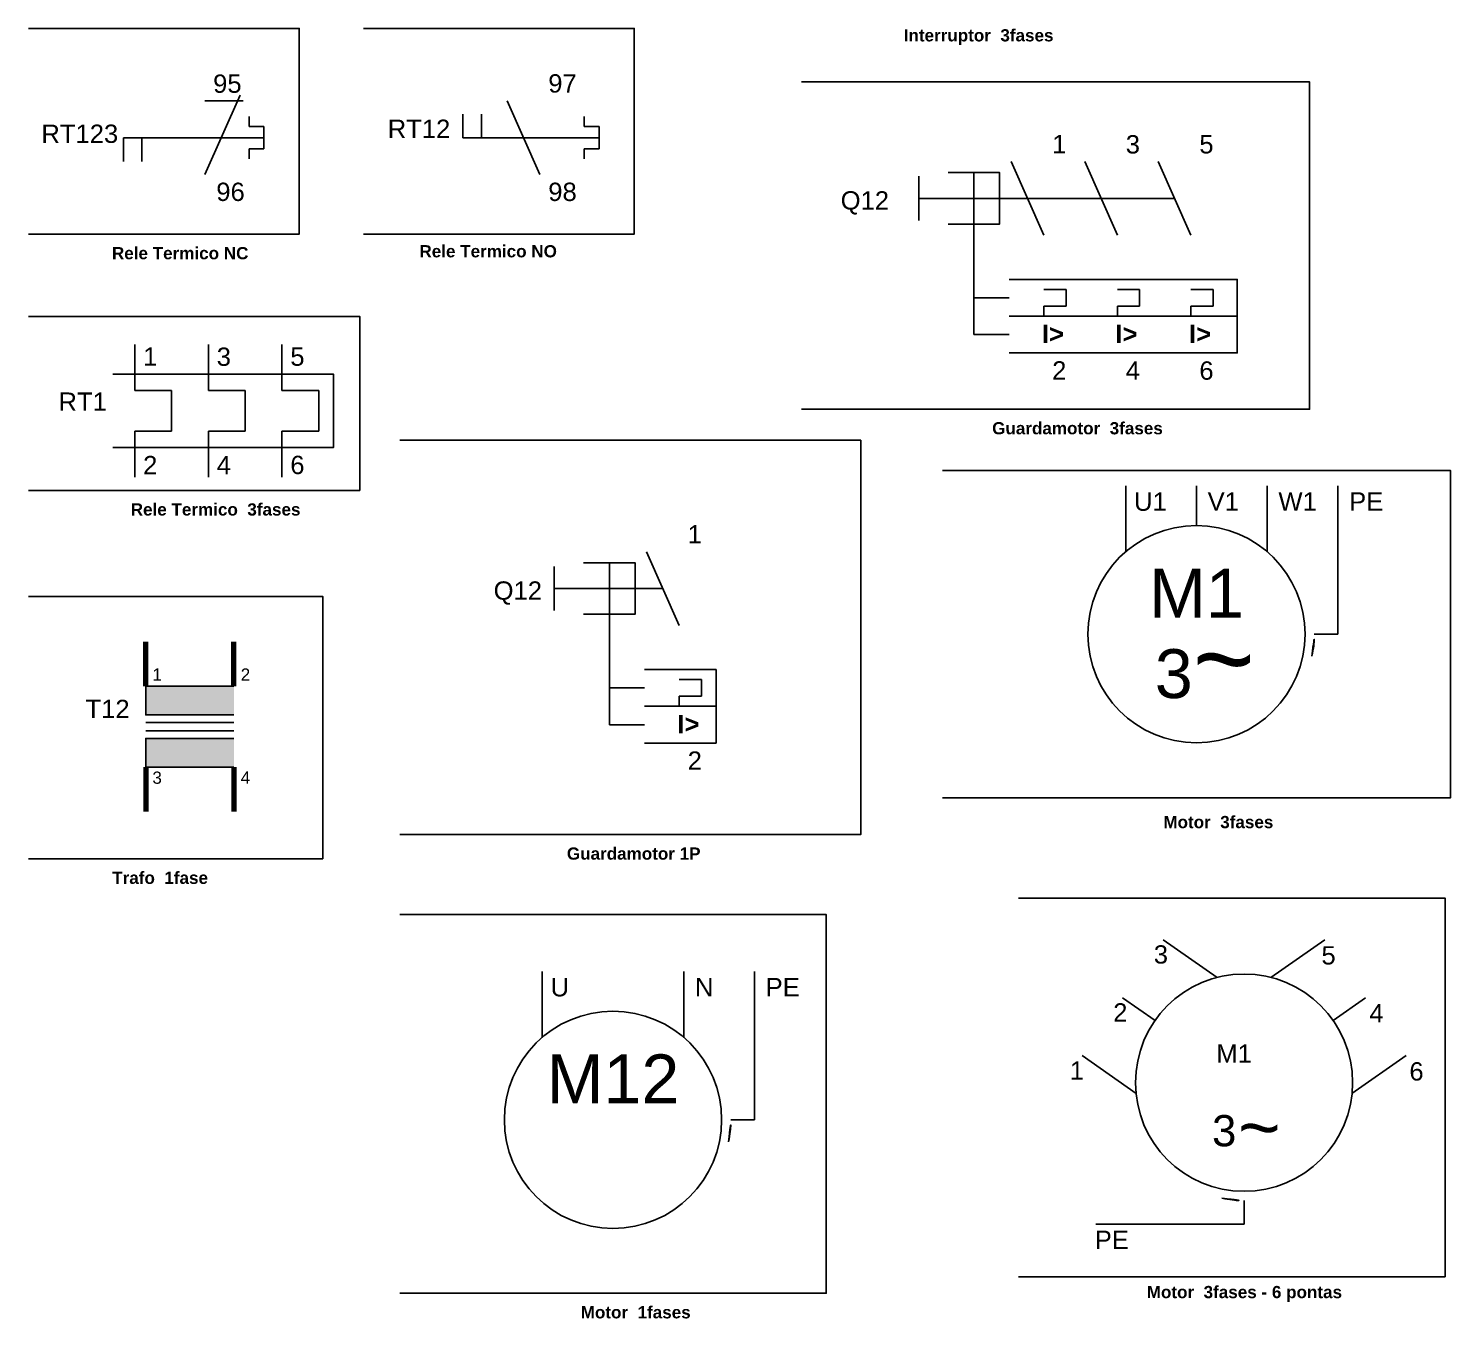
# Model space of a CAD drawing. Header units: millimetres. Extents: x 4225673219140 to 4225673219936, y 4184063498985 to 4184063499549.
# Drawn here: x 4225673219141.1 to 4225673219300.6, y 4184063499050.4 to 4184063499195 of the extents above; entities that cross this region are included whole.
import ezdxf
from ezdxf.enums import TextEntityAlignment as Align

# ---------------------------------------------------------------- set-up
doc = ezdxf.new("R2010")
doc.units = ezdxf.units.MM
doc.linetypes.add('ACAD_ISO02W100', pattern=[15, 12, -3])
for name, color, linetype in [('ARQ-FOLHA', 7, 'Continuous'), ('DISCONTINUA', 7, 'ACAD_ISO02W100'), ('PFV', 7, 'Continuous'), ('REGEN_LINE', 4, 'Continuous')]:
    doc.layers.add(name, color=color, linetype=linetype)
doc.styles.add('TRINIDAD', font='arial.ttf')

# ---------------------------------------------------------------- blocks, each defined once
blk = doc.blocks.new('D3F')
at = {"layer": 'DISCONTINUA', "linetype": 'ACAD_ISO02W100', "ltscale": 0.03}
for p, q in [((-1.928, 0.602), (0.937, 0.602)), ((-2.349, 0.181), (-2.349, -1.627)), ((-1.772, -1.024), (-2.349, -1.024)), ((-2.349, -1.627), (-1.772, -1.627))]:
    blk.add_line(p, q, dxfattribs=at)
at = {"layer": 'REGEN_LINE', "linetype": 'Continuous'}
for p, q in [((-1.74, 1.205), (-1.205, 0)), ((-0.535, 1.205), (0, 0)), ((0.669, 1.205), (1.205, 0)), ((-1.205, -0.887), (-0.841, -0.887)), ((-0.841, -0.887), (-0.841, -1.161)), ((0, -0.887), (0.364, -0.887)), ((0.364, -0.887), (0.364, -1.161)), ((1.205, -0.887), (1.569, -0.887)), ((1.569, -0.887), (1.569, -1.161)), ((-0.841, -1.161), (-1.205, -1.161)), ((-1.205, -1.161), (-1.205, -1.325)), ((0.364, -1.161), (0, -1.161)), ((0, -1.161), (0, -1.325)), ((1.569, -1.161), (1.205, -1.161)), ((1.205, -1.161), (1.205, -1.325))]:
    blk.add_line(p, q, dxfattribs=at)
at = {"layer": 'REGEN_LINE', "color": 2, "linetype": 'Continuous'}
for p, q in [((-3.253, 0.964), (-3.253, 0.241)), ((-2.349, 1.024), (-2.349, 0.181)), ((-1.928, 0.602), (-3.253, 0.602))]:
    blk.add_line(p, q, dxfattribs=at)
for points in [[(-2.771, 1.024), (-1.928, 1.024), (-1.928, 0.181), (-2.771, 0.181)], [(-1.772, -0.723), (1.963, -0.723), (1.963, -1.325), (-1.772, -1.325)], [(-1.772, -1.325), (1.963, -1.325), (1.963, -1.928), (-1.772, -1.928)]]:
    blk.add_lwpolyline(points, close=True, dxfattribs=at)
at = {"layer": 'REGEN_LINE', "linetype": 'Continuous'}
for points in [[(-1.205, 1.205, 0), (-1.205, 1.807, 0)], [(0, 1.205, 0), (0, 1.807, 0)], [(1.205, 1.205, 0), (1.205, 1.807, 0)], [(-1.205, -0.887, 0), (-1.205, 0, 0)], [(0, -0.887, 0), (0, 0, 0)], [(1.205, -0.887, 0), (1.205, 0, 0)], [(-1.205, -1.928, 0), (-1.205, -2.41, 0)], [(0, -1.928, 0), (0, -2.41, 0)], [(1.205, -1.928, 0), (1.205, -2.41, 0)]]:
    blk.add_polyline3d(points, dxfattribs=at)
at = {"layer": 'REGEN_LINE', "color": 2, "linetype": 'Continuous'}
for points in [[(-0.602, -1.928, 0), (-0.602, -0.723, 0)], [(0.602, -1.928, 0), (0.602, -0.723, 0)]]:
    blk.add_polyline3d(points, dxfattribs=at)
at = {"color": 4, "char_height": 0.3, "width": 243.39615, "attachment_point": 1, "style": 'TRINIDAD'}
for insert in [(-1.237, -1.466), (-0.032, -1.466), (1.173, -1.466)]:
    blk.add_mtext('{\\fArial|b1|i0|c0|p34;I>}', dxfattribs=dict(at, insert=insert))
blk = doc.blocks.new('DISYUNTOR_3FASES')
at = {"layer": 'PFV', "color": 0}
blk.add_polyline3d([(1.205, 1.325, 0), (1.205, 1.807, 0)], dxfattribs=at)
at = {"linetype": 'Continuous'}
blk.add_blockref('D3F', (0, 0), dxfattribs=at)
at = {"linetype": 'Continuous', "style": 'TRINIDAD'}
for tag, p in [('CONTACTO1', (-1.068, 1.491)), ('CONTACTO3', (0.137, 1.488)), ('CONTACTO5', (1.342, 1.489)), ('DISYUNTOR', (-4.531, 0.57)), ('CONTACTO2', (-1.068, -2.214)), ('CONTACTO4', (0.137, -2.216)), ('CONTACTO6', (1.342, -2.216))]:
    blk.add_attdef(tag, text='', height=0.3, dxfattribs=at).set_placement(p, align=Align.MIDDLE_LEFT)
blk = doc.blocks.new('RT3F')
at = {"layer": 'REGEN_LINE', "linetype": 'Continuous'}
for p, q in [((-1.807, 0.333), (-1.807, 1.084)), ((-0.602, 0.333), (-0.602, 1.084)), ((0.602, 0.333), (0.602, 1.084)), ((-1.205, 0.333), (-1.807, 0.333)), ((-1.205, -0.333), (-1.205, 0.333)), ((0, 0.333), (-0.602, 0.333)), ((0, -0.333), (0, 0.333)), ((1.205, 0.333), (0.602, 0.333)), ((1.205, -0.333), (1.205, 0.333)), ((-1.807, -0.333), (-1.205, -0.333)), ((-1.807, -0.333), (-1.807, -1.084)), ((-0.602, -0.333), (0, -0.333)), ((-0.602, -0.333), (-0.602, -1.084)), ((0.602, -0.333), (1.205, -0.333)), ((0.602, -0.333), (0.602, -1.084))]:
    blk.add_line(p, q, dxfattribs=at)
at = {"layer": 'REGEN_LINE', "color": 2, "linetype": 'Continuous'}
blk.add_lwpolyline([(-2.169, 0.602), (1.446, 0.602), (1.446, -0.602), (-2.169, -0.602)], close=True, dxfattribs=at)
blk = doc.blocks.new('RELE_TERMICO_3FASES')
at = {"linetype": 'Continuous'}
blk.add_blockref('RT3F', (0, 0), dxfattribs=at)
at = {"linetype": 'Continuous', "style": 'TRINIDAD'}
for tag, p in [('CONTACTO1', (-1.671, 0.889)), ('CONTACTO3', (-0.466, 0.886)), ('CONTACTO5', (0.739, 0.887)), ('RELE_TERMICO', (-3.057, 0.15)), ('CONTACTO2', (-1.671, -0.889)), ('CONTACTO4', (-0.466, -0.889)), ('CONTACTO6', (0.739, -0.886))]:
    blk.add_attdef(tag, text='', height=0.3, dxfattribs=at).set_placement(p, align=Align.MIDDLE_LEFT)
blk = doc.blocks.new('M3F')
at = {"layer": 'REGEN_LINE', "linetype": 'Continuous'}
for p, q in [((-1.158, 1.345), (-1.158, 2.428)), ((0, 1.779), (0, 2.428)), ((1.158, 1.35), (1.158, 2.428))]:
    blk.add_line(p, q, dxfattribs=at)
at = {"layer": 'REGEN_LINE', "color": 3, "linetype": 'Continuous'}
for p, q in [((2.317, 0), (2.317, 2.428)), ((1.929, 0), (2.317, 0))]:
    blk.add_line(p, q, dxfattribs=at)
at = {"layer": 'REGEN_LINE', "linetype": 'Continuous'}
blk.add_circle((0, 0), 1.779, dxfattribs=at)
at = {"layer": 'REGEN_LINE', "color": 3, "linetype": 'Continuous'}
blk.add_arc((0.15, 0), 1.779, 348.2768, 11.7232, dxfattribs=at)
at = {"insert": (0.955, 0.254), "char_height": 1.3, "width": 243.39615, "attachment_point": 3, "style": 'TRINIDAD'}
blk.add_mtext('{\\H0.6154x;3\\fEras Light ITC|b0|i0|c0|p34;\\H1.625x;~}', dxfattribs=at)
blk = doc.blocks.new('MOTOR_3FASES')
at = {"linetype": 'Continuous'}
blk.add_blockref('M3F', (0, 0), dxfattribs=at)
at = {"linetype": 'Continuous', "style": 'TRINIDAD'}
for tag, p in [('LINEA1', (-1.022, 2.17)), ('LINEA2', (0.183, 2.173)), ('LINEA3', (1.342, 2.173)), ('PUESTA_TIERRA:', (2.5, 2.173))]:
    blk.add_attdef(tag, text='', height=0.3, dxfattribs=at).set_placement(p, align=Align.MIDDLE_LEFT)
at = {"style": 'TRINIDAD'}
blk.add_attdef('MOTOR_Nº:', text='', height=0.8, dxfattribs=at).set_placement((0, 0.67), align=Align.MIDDLE_CENTER)
blk = doc.blocks.new('MOTOR_1FASE')
at = {"layer": 'REGEN_LINE', "linetype": 'Continuous'}
for p, q in [((-1.158, 1.345), (-1.158, 2.428)), ((1.158, 1.35), (1.158, 2.428))]:
    blk.add_line(p, q, dxfattribs=at)
at = {"layer": 'REGEN_LINE', "color": 3, "linetype": 'Continuous'}
for p, q in [((2.317, 0), (2.317, 2.428)), ((1.929, 0), (2.317, 0))]:
    blk.add_line(p, q, dxfattribs=at)
at = {"layer": 'REGEN_LINE', "linetype": 'Continuous'}
blk.add_circle((0, 0), 1.779, dxfattribs=at)
at = {"layer": 'REGEN_LINE', "color": 3, "linetype": 'Continuous'}
blk.add_arc((0.15, 0), 1.779, 348.2768, 11.7232, dxfattribs=at)
at = {"linetype": 'Continuous', "style": 'TRINIDAD'}
for tag, p in [('LINEA1:', (-1.022, 2.171)), ('NEUTRO:', (1.342, 2.173)), ('PUESTA_TIERRA:', (2.5, 2.173))]:
    blk.add_attdef(tag, text='', height=0.3, dxfattribs=at).set_placement(p, align=Align.MIDDLE_LEFT)
at = {"style": 'TRINIDAD'}
blk.add_attdef('MOTOR_Nº:', text='', height=0.8, dxfattribs=at).set_placement((0, 0.671), align=Align.MIDDLE_CENTER)
blk = doc.blocks.new('D1F')
at = {"layer": 'DISCONTINUA', "linetype": 'ACAD_ISO02W100', "ltscale": 0.03}
for p, q in [((-0.723, 0.602), (-0.268, 0.602)), ((-1.145, 0.181), (-1.145, -1.627)), ((-0.567, -1.024), (-1.145, -1.024))]:
    blk.add_line(p, q, dxfattribs=at)
at = {"layer": 'REGEN_LINE', "linetype": 'Continuous'}
for p, q in [((-0.535, 1.205), (0, 0)), ((0, -0.887), (0.364, -0.887)), ((0.364, -0.887), (0.364, -1.161)), ((0.364, -1.161), (0, -1.161)), ((0, -1.161), (0, -1.325))]:
    blk.add_line(p, q, dxfattribs=at)
at = {"layer": 'REGEN_LINE', "color": 2, "linetype": 'Continuous'}
for p, q in [((-2.048, 0.964), (-2.048, 0.241)), ((-1.145, 1.024), (-1.145, 0.181)), ((-0.723, 0.602), (-2.048, 0.602))]:
    blk.add_line(p, q, dxfattribs=at)
for points in [[(-1.566, 1.024), (-0.723, 1.024), (-0.723, 0.181), (-1.566, 0.181)], [(-0.567, -0.723), (0.602, -0.723), (0.602, -1.325), (-0.567, -1.325)], [(-0.567, -1.325), (0.602, -1.325), (0.602, -1.928), (-0.567, -1.928)]]:
    blk.add_lwpolyline(points, close=True, dxfattribs=at)
at = {"layer": 'REGEN_LINE', "linetype": 'Continuous'}
for points in [[(0, 1.205, 0), (0, 1.807, 0)], [(0, -0.887, 0), (0, 0, 0)], [(0, -1.928, 0), (0, -2.41, 0)]]:
    blk.add_polyline3d(points, dxfattribs=at)
at = {"color": 4, "insert": (-0.032, -1.466), "char_height": 0.3, "width": 243.39615, "attachment_point": 1, "style": 'TRINIDAD'}
blk.add_mtext('{\\fArial|b1|i0|c0|p34;I>}', dxfattribs=at)
blk = doc.blocks.new('DISYUNTOR_1FASE')
at = {"layer": 'DISCONTINUA', "linetype": 'ACAD_ISO02W100', "ltscale": 0.03}
blk.add_line((-1.145, -1.627), (-0.567, -1.627), dxfattribs=at)
at = {"linetype": 'Continuous'}
blk.add_blockref('D1F', (0, 0), dxfattribs=at)
at = {"linetype": 'Continuous', "style": 'TRINIDAD'}
for tag, p in [('CONTACTO1', (0.137, 1.491)), ('DISYUNTOR_Nº:', (-3.04, 0.57)), ('CONTACTO2', (0.137, -2.214))]:
    blk.add_attdef(tag, text='', height=0.3, dxfattribs=at).set_placement(p, align=Align.MIDDLE_LEFT)
blk = doc.blocks.new('T1F')
at = {"layer": 'REGEN_LINE', "linetype": 'Continuous'}
h = blk.add_hatch(color=256, dxfattribs=at)
h.paths.add_polyline_path([(-0.723, 0.729), (-0.723, 0.261), (0.723, 0.261), (0.723, 0.729)])
h.paths.add_polyline_path([(0.723, -0.593), (0.723, -0.125), (-0.723, -0.125), (-0.723, -0.593)])
at = {"layer": 'REGEN_LINE', "linetype": 'Continuous', "lineweight": 200, "ltscale": 2}
for p, q in [((-0.723, 0.729), (-0.723, 1.455)), ((0.723, 0.729), (0.723, 1.455)), ((-0.723, -0.593), (-0.723, -1.319)), ((0.723, -0.593), (0.723, -1.319))]:
    blk.add_line(p, q, dxfattribs=at)
at = {"layer": 'REGEN_LINE', "linetype": 'Continuous'}
for p, q in [((-0.723, 0.136), (0.723, 0.136)), ((-0.723, 0), (0.723, 0))]:
    blk.add_line(p, q, dxfattribs=at)
for points in [[(0.723, 0.261), (-0.723, 0.261), (-0.723, 0.729), (0.723, 0.729)], [(0.723, -0.125), (-0.723, -0.125), (-0.723, -0.593), (0.723, -0.593)]]:
    blk.add_lwpolyline(points, close=True, dxfattribs=at)
blk = doc.blocks.new('TRAFO_1FASE')
at = {"linetype": 'Continuous'}
blk.add_blockref('T1F', (0, 0.125), dxfattribs=at)
at = {"style": 'TRINIDAD'}
for tag, p in [('CONTACTO1', (-0.613, 1.046)), ('CONTACTO2', (0.833, 1.046)), ('CONTACTO3', (-0.613, -0.642)), ('CONTACTO4', (0.833, -0.64))]:
    blk.add_attdef(tag, text='', height=0.2, dxfattribs=at).set_placement(p, align=Align.MIDDLE_LEFT)
at = {"linetype": 'Continuous', "style": 'TRINIDAD'}
blk.add_attdef('TRAFO_Nº:', text='', height=0.3, dxfattribs=at).set_placement((-1.708, 0.483), align=Align.MIDDLE_LEFT)
blk = doc.blocks.new('RTNC')
at = {"layer": 'DISCONTINUA', "linetype": 'ACAD_ISO02W100', "ltscale": 0.03}
for p, q in [((0.727, 0.784), (0.727, 0.948)), ((0.969, 0.784), (0.727, 0.784)), ((0.969, 0.421), (0.969, 0.784)), ((-0.268, 0.602), (-1.332, 0.602)), ((-1.332, 0.215), (-1.332, 0.602)), ((-1.028, 0.215), (-1.028, 0.602)), ((-0.268, 0.602), (0.969, 0.602)), ((0.727, 0.421), (0.969, 0.421)), ((0.727, 0.257), (0.727, 0.421))]:
    blk.add_line(p, q, dxfattribs=at)
at = {"layer": 'REGEN_LINE', "linetype": 'Continuous'}
for p, q in [((0.578, 1.301), (0, 0)), ((0, 1.205), (0.63, 1.205))]:
    blk.add_line(p, q, dxfattribs=at)
for points in [[(0, 1.205, 0), (0, 1.807, 0)], [(0, -0.602, 0), (0, 0, 0)]]:
    blk.add_polyline3d(points, dxfattribs=at)
blk = doc.blocks.new('RELE_TERMICO_NC')
at = {"layer": 'PFV', "color": 0}
blk.add_polyline3d([(0, -0.128, 0), (0, -0.491, 0)], dxfattribs=at)
at = {"linetype": 'Continuous'}
blk.add_blockref('RTNC', (0, 0), dxfattribs=at)
at = {"linetype": 'Continuous', "style": 'TRINIDAD'}
for tag, p in [('CONTACTO1', (0.137, 1.488)), ('RELE_TERMICO_Nº:', (-2.675, 0.668)), ('CONTACTO2', (0.189, -0.283))]:
    blk.add_attdef(tag, text='', height=0.3, dxfattribs=at).set_placement(p, align=Align.MIDDLE_LEFT)
blk = doc.blocks.new('RTNO')
at = {"layer": 'DISCONTINUA', "linetype": 'ACAD_ISO02W100', "ltscale": 0.03}
for p, q in [((-1.261, 0.602), (-1.261, 0.99)), ((-0.956, 0.602), (-0.956, 0.99)), ((0.727, 0.784), (0.727, 0.948)), ((0.969, 0.784), (0.727, 0.784)), ((0.969, 0.421), (0.969, 0.784)), ((-1.261, 0.602), (0.969, 0.602)), ((0.727, 0.421), (0.969, 0.421)), ((0.727, 0.257), (0.727, 0.421))]:
    blk.add_line(p, q, dxfattribs=at)
at = {"layer": 'PFV', "color": 0}
blk.add_polyline3d([(0, 1.202, 0), (0, 1.807, 0)], dxfattribs=at)
at = {"layer": 'REGEN_LINE', "linetype": 'Continuous'}
blk.add_line((-0.535, 1.205), (0, 0), dxfattribs=at)
for points in [[(0, 1.205, 0), (0, 1.807, 0)], [(0, -0.602, 0), (0, 0, 0)]]:
    blk.add_polyline3d(points, dxfattribs=at)
blk = doc.blocks.new('RELE_TERMICO_NO')
at = {"linetype": 'Continuous'}
blk.add_blockref('RTNO', (0, 0), dxfattribs=at)
at = {"linetype": 'Continuous', "style": 'TRINIDAD'}
for tag, p in [('CONTACTO1', (0.137, 1.492)), ('RELE_TERMICO_Nº:', (-2.492, 0.749)), ('CONTACTO2', (0.137, -0.283))]:
    blk.add_attdef(tag, text='', height=0.3, dxfattribs=at).set_placement(p, align=Align.MIDDLE_LEFT)
blk = doc.blocks.new('A$C188F65BC')
at = {"layer": 'REGEN_LINE', "linetype": 'Continuous'}
for p, q in [((15.15, 27.67), (9.1, 31.9)), ((21.19, 27.67), (27.24, 31.9)), ((8.19, 22.85), (4.55, 25.4)), ((28.15, 22.85), (31.79, 25.4)), ((6.08, 14.65), (0, 18.9)), ((30.27, 14.65), (36.34, 18.9))]:
    blk.add_line(p, q, dxfattribs=at)
at = {"layer": 'REGEN_LINE', "color": 3, "linetype": 'Continuous'}
for p, q in [((18.17, 2.66), (18.17, 0)), ((18.17, 0), (1.54, 0))]:
    blk.add_line(p, q, dxfattribs=at)
at = {"layer": 'REGEN_LINE', "linetype": 'Continuous'}
blk.add_ellipse((18.17, 15.87), major_axis=(-8.61, 8.61), ratio=1, start_param=3.926991, end_param=10.210176, dxfattribs=at)
at = {"layer": 'REGEN_LINE', "color": 3, "linetype": 'Continuous'}
blk.add_ellipse((18.17, 14.84), major_axis=(8.61, -8.61), ratio=1, start_param=5.293178, end_param=5.702396, dxfattribs=at)
at = {"style": 'TRINIDAD'}
for s, height, p in [('3', 3.5, (14.58, 8.74)), ('~', 5.86, (17.49, 7.96))]:
    blk.add_text(s, height=height, dxfattribs=at).set_placement(p)
blk = doc.blocks.new('A$C1AB8537F')
at = {"layer": 'ARQ-FOLHA'}
blk.add_blockref('A$C188F65BC', (1.57, 3.53), dxfattribs=at)
at = {"linetype": 'Continuous', "style": 'TRINIDAD'}
for tag, p in [('LINEA3', (9.62, 33.78)), ('LINEA5', (28.42, 33.68)), ('LINEA2', (5.07, 27.28)), ('LINEA4', (33.79, 27.18)), ('MOTOR:', (16.63, 22.66)), ('LINEA1', (0.2, 20.76)), ('LINEA6', (38.28, 20.67)), ('PUESTA_TIERRA:', (3, 1.79))]:
    blk.add_attdef(tag, text='', height=2.05, dxfattribs=at).set_placement(p, align=Align.MIDDLE_LEFT)

msp = doc.modelspace()

# ---------------------------------------------------------------- linework, layer by layer
at = {"linetype": 'Continuous'}
for points in [[(4225673219141.096, 4184063499195.005), (4225673219171.453, 4184063499195.005), (4225673219171.453, 4184063499171.958), (4225673219141.096, 4184063499171.958)], [(4225673219178.675, 4184063499195.005), (4225673219209.033, 4184063499195.005), (4225673219209.033, 4184063499171.958), (4225673219178.675, 4184063499171.958)], [(4225673219227.77, 4184063499189.008), (4225673219284.752, 4184063499189.008), (4225673219284.752, 4184063499152.319), (4225673219227.77, 4184063499152.319)], [(4225673219141.096, 4184063499162.71), (4225673219178.244, 4184063499162.71), (4225673219178.244, 4184063499143.213), (4225673219141.096, 4184063499143.213)], [(4225673219182.729, 4184063499148.838), (4225673219234.423, 4184063499148.838), (4225673219234.423, 4184063499104.63), (4225673219182.729, 4184063499104.63)], [(4225673219243.572, 4184063499145.44), (4225673219300.555, 4184063499145.44), (4225673219300.555, 4184063499108.75), (4225673219243.572, 4184063499108.75)], [(4225673219141.096, 4184063499131.322), (4225673219174.098, 4184063499131.322), (4225673219174.098, 4184063499101.914), (4225673219141.096, 4184063499101.914)], [(4225673219252.118, 4184063499097.504), (4225673219299.939, 4184063499097.504), (4225673219299.939, 4184063499055.056), (4225673219252.118, 4184063499055.056)], [(4225673219182.729, 4184063499095.651), (4225673219230.55, 4184063499095.651), (4225673219230.55, 4184063499053.203), (4225673219182.729, 4184063499053.203)]]:
    msp.add_lwpolyline(points, close=True, dxfattribs=at)

# ---------------------------------------------------------------- block references
at = {"linetype": 'Continuous', "xscale": 6.84765625, "yscale": 6.84765625, "zscale": 6.847495891502787}
for name, p, values in [('RELE_TERMICO_NC', (4225673219160.866, 4184063499178.626), {'RELE_TERMICO_Nº:': 'RT123', 'CONTACTO1': '95', 'CONTACTO2': '96'}), ('RELE_TERMICO_NO', (4225673219198.446, 4184063499178.626), {'RELE_TERMICO_Nº:': 'RT12', 'CONTACTO1': '97', 'CONTACTO2': '98'}), ('DISYUNTOR_3FASES', (4225673219263.197, 4184063499171.824), {'DISYUNTOR': 'Q12', 'CONTACTO1': '1', 'CONTACTO2': '2', 'CONTACTO3': '3', 'CONTACTO4': '4', 'CONTACTO5': '5', 'CONTACTO6': '6'}), ('RELE_TERMICO_3FASES', (4225673219165.397, 4184063499152.136), {'RELE_TERMICO': 'RT1', 'CONTACTO1': '1', 'CONTACTO2': '2', 'CONTACTO3': '3', 'CONTACTO4': '4', 'CONTACTO5': '5', 'CONTACTO6': '6'}), ('MOTOR_3FASES', (4225673219272.063, 4184063499127.095), {'MOTOR_Nº:': 'M1', 'LINEA1': 'U1', 'LINEA2': 'V1', 'LINEA3': 'W1', 'PUESTA_TIERRA:': 'PE'}), ('DISYUNTOR_1FASE', (4225673219214.073, 4184063499128.08), {'DISYUNTOR_Nº:': 'Q12', 'CONTACTO1': '1', 'CONTACTO2': '2'}), ('TRAFO_1FASE', (4225673219159.192, 4184063499115.402), {'TRAFO_Nº:': 'T12', 'CONTACTO1': '1', 'CONTACTO2': '2', 'CONTACTO3': '3', 'CONTACTO4': '4'}), ('MOTOR_1FASE', (4225673219206.639, 4184063499072.646), {'MOTOR_Nº:': 'M12', 'LINEA1:': 'U', 'NEUTRO:': 'N', 'PUESTA_TIERRA:': 'PE'})]:
    msp.add_blockref(name, p, dxfattribs=at).add_auto_attribs(values)
at = {"layer": 'ARQ-FOLHA'}
msp.add_blockref('A$C1AB8537F', (4225673219257.661, 4184063499057.408), dxfattribs=at).add_auto_attribs({'MOTOR:': 'M1', 'LINEA5': '5', 'LINEA4': '4', 'LINEA6': '6', 'PUESTA_TIERRA:': 'PE', 'LINEA3': '3', 'LINEA2': '2', 'LINEA1': '1'})

# ---------------------------------------------------------------- texts
at = {"char_height": 1.3695, "attachment_point": 1, "style": 'TRINIDAD'}
for s, insert, width in [('{\\fArial|b1|i0|c0|p34;Interruptor  3fases}', (4225673219239.238, 4184063499194.922), 490.69194), ('{\\fArial|b1|i0|c0|p34;Rele Termico NO}', (4225673219184.937, 4184063499170.71), 490.69194), ('{\\fArial|b1|i0|c0|p34;Rele Termico NC}', (4225673219150.457, 4184063499170.494), 490.69194), ('{\\fArial|b1|i0|c0|p34;Guardamotor  3fases}', (4225673219249.155, 4184063499150.869), 490.69194), ('{\\fArial|b1|i0|c0|p34;Rele Termico  3fases}', (4225673219152.564, 4184063499141.763), 490.69194), ('{\\fArial|b1|i0|c0|p34;Motor  3fases}', (4225673219268.353, 4184063499106.713), 13.27957), ('{\\fArial|b1|i0|c0|p34;Guardamotor 1P}', (4225673219201.47, 4184063499103.18), 490.69194), ('{\\fArial|b1|i0|c0|p34;Trafo  1fase}', (4225673219150.491, 4184063499100.464), 490.69194), ('{\\fArial|b1|i0|c0|p34;Motor  3fases - 6 pontas}', (4225673219266.49, 4184063499054.02), 27.39578), ('{\\fArial|b1|i0|c0|p34;Motor  1fases}', (4225673219203.021, 4184063499051.753), 13.27957)]:
    msp.add_mtext(s, dxfattribs=dict(at, insert=insert, width=width))

doc.saveas('drawing.dxf')
